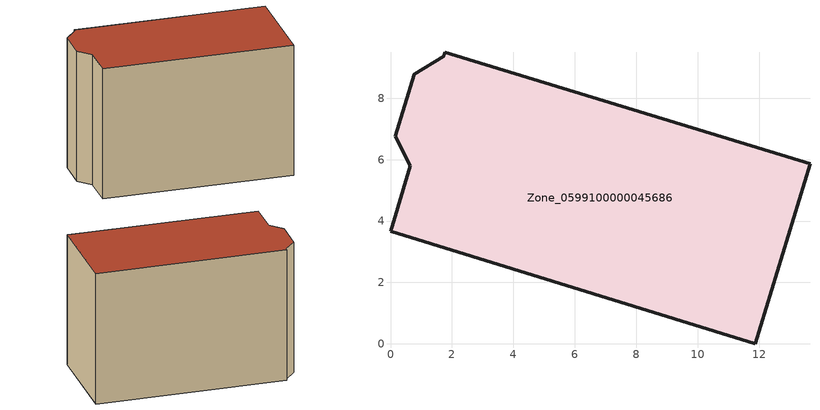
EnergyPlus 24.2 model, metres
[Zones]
Zone_0599100000045686
 floor ground (C_G): 0.64,5.8 0.15,6.76 0.78,8.78 1.73,9.36 1.77,9.5 13.65,5.87 11.88,0 0,3.67 z0
 wall outside (C_F): 11.88,0 13.65,5.87 1.77,9.5 1.73,9.36 0.78,8.78 0.15,6.76 0.64,5.8 0,3.67 11.88,0 z0:8.92
 roof outside (C_R): 0.64,5.8 0,3.67 11.88,0 13.65,5.87 1.77,9.5 1.73,9.36 0.78,8.78 0.15,6.76 z8.92
[BUILDING]
Pand.0599100000045686: North Axis=0; Terrain=City; Loads Convergence Tolerance Value=0.04; Temperature Convergence Tolerance Value=0.4; Solar Distribution=FullExterior; Maximum Number of Warmup Days=25; Minimum Number of Warmup Days=1
[Site:Location]
Rotterdam.The.Hague.AP_ZH_NLD Design_Conditions: Latitude=51.96; Longitude=4.45; Time Zone=1; Elevation=-4.5
[SITE:GROUNDTEMPERATURE:BUILDINGSURFACE]
18, 18, 18, 18, 18, 18, 18, 18, 18, 18, 18, 18
[MATERIAL] Thermal Absorptance=0.9; Solar Absorptance=0.7; Visible Absorptance=0.7
Name | Roughness | Thickness | Conductivity | Density | Specific Heat
G.TI.1946 | MediumSmooth | 0.15 | 1 | 540 | 1210
F.TI.1946 | Rough | 0.3 | 0.857143 | 1920 | 840
R.TI.1946 | MediumRough | 0.2 | 0.1 | 1500 | 1000
[CONSTRUCTION]
C_G: G.TI.1946
C_F: F.TI.1946
C_R: R.TI.1946
[ZONE]
Zone_0599100000045686: Type=1; Multiplier=1; Ceiling Height=Autocalculate; Volume=Autocalculate; Floor Area=autocalculate; Part of Total Floor Area=Yes
[ZONEINFILTRATION:DESIGNFLOWRATE]
Infil_Zone_0599100000045686: Zone or ZoneList or Space or SpaceList=Zone_0599100000045686; Schedule=AlwaysOn; Design Flow Rate Calculation Method=Flow/Area; Flow Rate per Floor Area=0.003; Constant Term Coefficient=1; Temperature Term Coefficient=0; Velocity Term Coefficient=0; Velocity Squared Term Coefficient=0
[HVACTEMPLATE:ZONE:IDEALLOADSAIRSYSTEM]
Zone_0599100000045686: Maximum Heating Supply Air Temperature=50; Minimum Cooling Supply Air Temperature=13; Maximum Heating Supply Air Humidity Ratio=0.0156; Minimum Cooling Supply Air Humidity Ratio=0.0077; Heating Limit=NoLimit; Cooling Limit=NoLimit; Dehumidification Control Type=ConstantSensibleHeatRatio; Cooling Sensible Heat Ratio=0.7; Dehumidification Setpoint=60; Humidification Control Type=None; Humidification Setpoint=30; Outdoor Air Method=None; Outdoor Air Flow Rate per Person=0.00944; Outdoor Air Flow Rate per Zone Floor Area=0; Outdoor Air Flow Rate per Zone=0; Demand Controlled Ventilation Type=None; Outdoor Air Economizer Type=NoEconomizer; Heat Recovery Type=None; Sensible Heat Recovery Effectiveness=0.7; Latent Heat Recovery Effectiveness=0.65
[ZONECONTROL:THERMOSTAT]
ThermostatControl_Zone_0599100000045686: Zone or ZoneList=Zone_0599100000045686; Control Type Schedule=DualSetpointControlType; Control 1=Thermostat_Zone_0599100000045686; Temperature Difference Between Cutout And Setpoint=0
[THERMOSTATSETPOINT:DUALSETPOINT]
Thermostat_Zone_0599100000045686: Heating Setpoint Temperature Schedule=HeatingSetpoint_Zone_0599100000045686; Cooling Setpoint Temperature Schedule=CoolingSetpoint_Zone_0599100000045686
[SCHEDULE:COMPACT]
HeatingSetpoint_Zone_0599100000045686: Through: 12/31, For: AllDays, Until: 24:00, 21
CoolingSetpoint_Zone_0599100000045686: Through: 12/31, For: AllDays, Until: 24:00, 24
DualSetpointControlType: Through: 12/31, For: AllDays, Until: 24:00, 4
AlwaysOn: Through: 12/31, For: AllDays, Until: 24:00, 1
